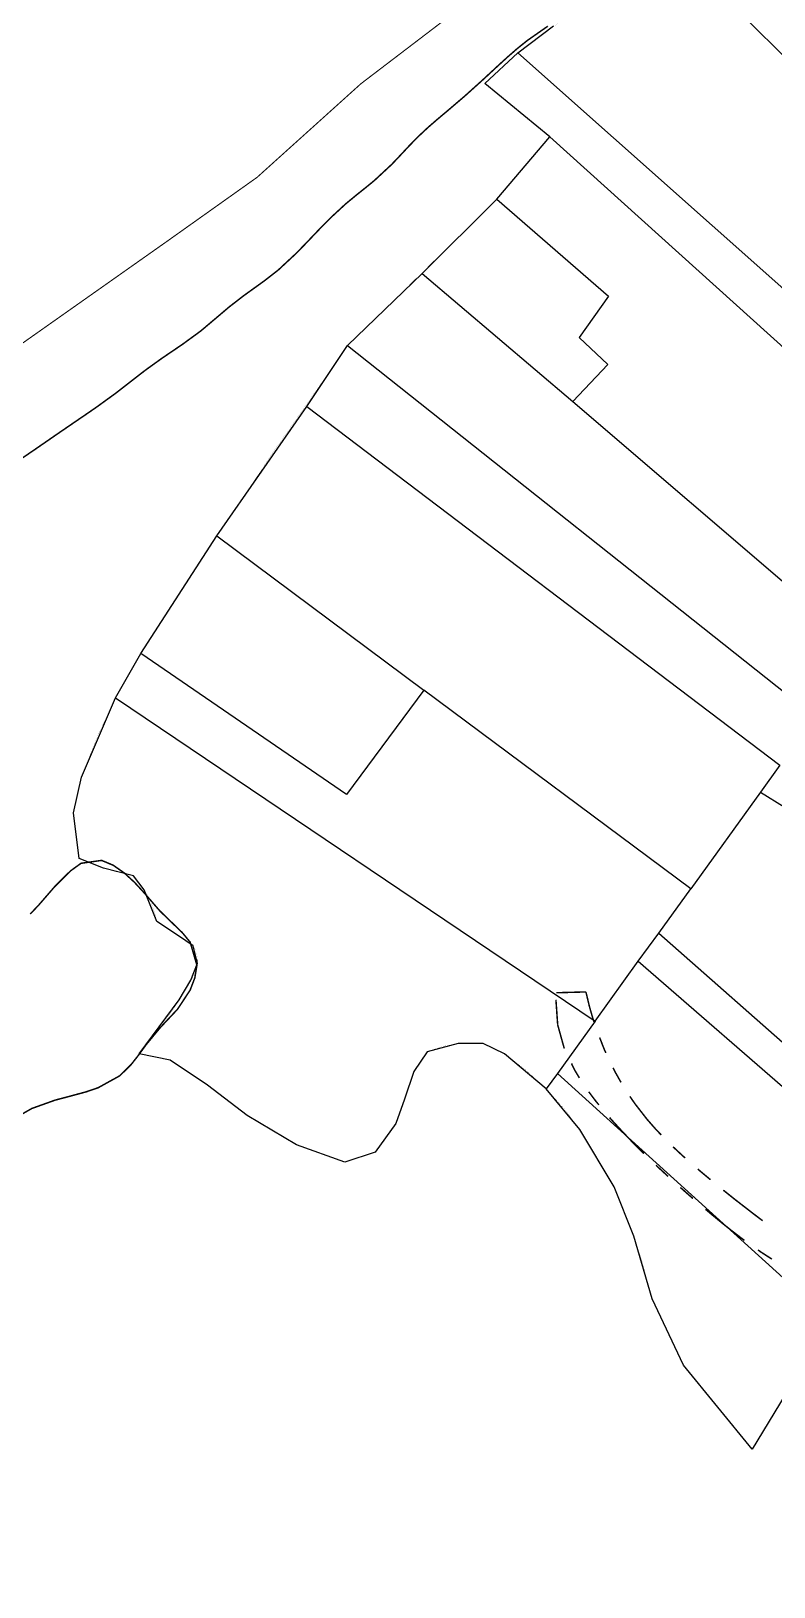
# Model space of a CAD drawing. Extents: x 201549 to 203722, y 4857623 to 4859778.
# Drawn here: x 202098.7 to 202188.2, y 4859090.4 to 4859277.8 of the extents above; entities that cross this region are included whole.
import ezdxf

# ---------------------------------------------------------------- set-up
doc = ezdxf.new("R2010")
doc.units = 0
doc.header["$LTSCALE"] = 1.5
doc.header["$MEASUREMENT"] = 0
for name, color, linetype in [('CD-MALHA-LOTES', 40, 'CONTINUOUS'), ('HD-CURSO-PERENE', 170, 'CONTINUOUS'), ('LM-LIM-SETOR-FISCAL', 7, 'CONTINUOUS'), ('RU-QUADRAS', 6, 'CONTINUOUS'), ('SV-RUA-NAO-PAV-S-GUIA-C-GUIA', 7, 'CONTINUOUS')]:
    doc.layers.add(name, color=color, linetype=linetype)
doc.linetypes.add('Limite', pattern='A,20,-3,[130,ltypeshp.shx,S=6.35,R=0,X=0,Y=0],-3,20', length=46)

msp = doc.modelspace()

# ---------------------------------------------------------------- linework, layer by layer
at = {"layer": 'CD-MALHA-LOTES', "linetype": 'Continuous'}
for p, q in [((202175.03, 4859289.12), (202224.87, 4859239.32)), ((202157.35, 4859275.2), (202161.64, 4859278.48)), ((202153.35, 4859271.52), (202157.35, 4859275.2)), ((202214.28, 4859224.63), (202157.35, 4859275.2)), ((202161.2, 4859265.1), (202153.35, 4859271.52)), ((202154.81, 4859257.6), (202161.2, 4859265.1)), ((202161.2, 4859265.1), (202211.02, 4859220.11)), ((202145.83, 4859248.63), (202154.81, 4859257.6)), ((202154.81, 4859257.6), (202168.25, 4859245.9)), ((202136.84, 4859239.96), (202145.83, 4859248.63)), ((202145.83, 4859248.63), (202163.96, 4859233.22)), ((202168.25, 4859245.9), (202164.71, 4859240.92)), ((202164.71, 4859240.92), (202168.18, 4859237.68)), ((202131.91, 4859232.62), (202136.84, 4859239.96)), ((202136.84, 4859239.96), (202193.11, 4859195.27)), ((202168.18, 4859237.68), (202163.96, 4859233.22)), ((202163.96, 4859233.22), (202198.89, 4859203.29)), ((202121.1, 4859217.03), (202131.91, 4859232.62)), ((202131.91, 4859232.62), (202188.88, 4859189.4)), ((202111.93, 4859202.85), (202121.1, 4859217.03)), ((202121.1, 4859217.03), (202146.04, 4859198.43)), ((202108.9, 4859197.52), (202111.93, 4859202.85)), ((202136.72, 4859185.9), (202111.93, 4859202.85)), ((202104.78, 4859187.98), (202108.9, 4859197.52)), ((202108.9, 4859197.52), (202166.66, 4859158.59)), ((202146.04, 4859198.43), (202136.72, 4859185.9)), ((202178.16, 4859174.53), (202146.04, 4859198.43)), ((202188.88, 4859189.4), (202186.55, 4859186.16)), ((202103.84, 4859183.67), (202104.78, 4859187.98)), ((202186.55, 4859186.16), (202178.16, 4859174.53)), ((202186.55, 4859186.16), (202218.92, 4859166.1)), ((202104.52, 4859178.16), (202103.84, 4859183.67)), ((202107.43, 4859177.02), (202104.52, 4859178.16)), ((202111.04, 4859176.09), (202107.43, 4859177.02)), ((202112.35, 4859174.4), (202111.04, 4859176.09)), ((202113.87, 4859170.6), (202112.35, 4859174.4)), ((202174.31, 4859169.19), (202178.16, 4859174.53)), ((202116.49, 4859168.86), (202113.87, 4859170.6)), ((202118.25, 4859167.66), (202116.49, 4859168.86)), ((202118.76, 4859165.56), (202118.25, 4859167.66)), ((202171.85, 4859165.79), (202174.31, 4859169.19)), ((202174.31, 4859169.19), (202206.18, 4859141.1)), ((202117.96, 4859163.5), (202118.76, 4859165.56)), ((202166.66, 4859158.59), (202171.85, 4859165.79)), ((202171.85, 4859165.79), (202204.14, 4859137.73)), ((202116.57, 4859161.14), (202117.96, 4859163.5)), ((202111.73, 4859154.65), (202116.57, 4859161.14)), ((202166.66, 4859158.59), (202162.11, 4859152.26)), ((202115.45, 4859153.87), (202111.73, 4859154.65)), ((202146.42, 4859154.89), (202144.82, 4859152.53)), ((202150.17, 4859155.87), (202146.42, 4859154.89)), ((202153.18, 4859155.88), (202150.17, 4859155.87)), ((202155.74, 4859154.65), (202153.18, 4859155.88)), ((202160.77, 4859150.42), (202155.74, 4859154.65)), ((202119.97, 4859150.89), (202115.45, 4859153.87)), ((202144.82, 4859152.53), (202143.69, 4859149.17)), ((202124.75, 4859147.21), (202119.97, 4859150.89)), ((202162.11, 4859152.26), (202160.77, 4859150.42)), ((202162.11, 4859152.26), (202194.95, 4859122.53)), ((202143.69, 4859149.17), (202142.65, 4859146.26)), ((202164.8, 4859145.53), (202160.77, 4859150.42)), ((202130.68, 4859143.69), (202124.75, 4859147.21)), ((202142.65, 4859146.26), (202140.15, 4859142.79)), ((202168.94, 4859138.64), (202164.8, 4859145.53)), ((202136.5, 4859141.61), (202130.68, 4859143.69)), ((202140.15, 4859142.79), (202136.5, 4859141.61)), ((202171.32, 4859132.69), (202168.94, 4859138.64)), ((202173.51, 4859125.14), (202171.32, 4859132.69)), ((202177.3, 4859117.14), (202173.51, 4859125.14)), ((202194.95, 4859122.53), (202185.56, 4859107.02)), ((202185.56, 4859107.02), (202177.3, 4859117.14))]:
    msp.add_line(p, q, dxfattribs=at)
at = {"layer": 'HD-CURSO-PERENE', "const_width": 0.18}
for points in [[(202097.237139, 4859226.118349), (202099.303571, 4859227.526823), (202101.771143, 4859229.232921), (202104.204305, 4859230.898234), (202105.444243, 4859231.743454), (202106.678012, 4859232.597014), (202108.949405, 4859234.243917), (202111.315571, 4859236.088163), (202112.502572, 4859237.005466), (202114.475123, 4859238.423843), (202115.717778, 4859239.266833), (202116.959384, 4859240.110488), (202119.134411, 4859241.698492), (202121.42699, 4859243.631915), (202122.570332, 4859244.60422), (202124.329098, 4859245.966525), (202125.54921, 4859246.842967), (202126.768179, 4859247.719271), (202128.471234, 4859249.041093), (202130.664807, 4859251.080762), (202131.711584, 4859252.159308), (202133.748116, 4859254.291422), (202134.806767, 4859255.355226), (202136.549326, 4859256.967248), (202137.702758, 4859257.926654), (202138.875709, 4859258.864529), (202140.038762, 4859259.81276), (202142.161406, 4859261.785245), (202143.194015, 4859262.87423), (202144.218354, 4859263.972566), (202145.263699, 4859265.048899), (202146.520126, 4859266.225924), (202147.653438, 4859267.208806), (202148.803619, 4859268.173604), (202150.948375, 4859270.003673), (202153.177123, 4859272.011239), (202155.008216, 4859273.708665), (202156.117728, 4859274.721376), (202157.249136, 4859275.706367), (202158.495481, 4859276.706812), (202160.951919, 4859278.42476)], [(202097.237139, 4859226.118349), (202099.303571, 4859227.526823), (202101.771143, 4859229.232921), (202104.204305, 4859230.898234), (202105.444243, 4859231.743454), (202106.678012, 4859232.597014), (202108.949405, 4859234.243917), (202111.315571, 4859236.088163), (202112.502572, 4859237.005466), (202114.475123, 4859238.423843), (202115.717778, 4859239.266833), (202116.959384, 4859240.110488), (202119.134411, 4859241.698492), (202121.42699, 4859243.631915), (202122.570332, 4859244.60422), (202124.329098, 4859245.966525), (202125.54921, 4859246.842967), (202126.768179, 4859247.719271), (202128.471234, 4859249.041093), (202130.664807, 4859251.080762), (202131.711584, 4859252.159308), (202133.748116, 4859254.291422), (202134.806767, 4859255.355226), (202136.549326, 4859256.967248), (202137.702758, 4859257.926654), (202138.875709, 4859258.864529), (202140.038762, 4859259.81276), (202142.161406, 4859261.785245), (202143.194015, 4859262.87423), (202144.218354, 4859263.972566), (202145.263699, 4859265.048899), (202146.520126, 4859266.225924), (202147.653438, 4859267.208806), (202148.803619, 4859268.173604), (202150.948375, 4859270.003673), (202153.177123, 4859272.011239), (202155.008216, 4859273.708665), (202156.117728, 4859274.721376), (202157.249136, 4859275.706367), (202158.495481, 4859276.706812), (202160.951919, 4859278.42476)], [(202101.606142, 4859174.837045), (202103.46188, 4859176.677193), (202104.729719, 4859177.59288), (202107.209678, 4859177.94375), (202108.610643, 4859177.359105), (202109.949628, 4859176.421639), (202111.166016, 4859175.305964), (202112.293519, 4859174.08095), (202114.229961, 4859171.853501), (202115.787758, 4859170.3424), (202116.916818, 4859169.252549), (202117.879805, 4859168.09108), (202118.687596, 4859165.316622), (202118.43829, 4859163.800261), (202117.869374, 4859162.309926), (202116.343131, 4859160.005867), (202114.301169, 4859157.832388), (202112.599044, 4859155.778804), (202111.703197, 4859154.548443), (202110.773723, 4859153.359747), (202109.40324, 4859152.004978), (202106.797443, 4859150.564515), (202105.350491, 4859150.067615), (202103.067368, 4859149.450381), (202101.61405, 4859149.068213), (202098.803018, 4859148.062456), (202097.25252, 4859147.174525)], [(202101.606142, 4859174.837045), (202103.46188, 4859176.677193), (202104.729719, 4859177.59288), (202107.209678, 4859177.94375), (202108.610643, 4859177.359105), (202109.949628, 4859176.421639), (202111.166016, 4859175.305964), (202112.293519, 4859174.08095), (202114.229961, 4859171.853501), (202115.787758, 4859170.3424), (202116.916818, 4859169.252549), (202117.879805, 4859168.09108), (202118.687596, 4859165.316622), (202118.43829, 4859163.800261), (202117.869374, 4859162.309926), (202116.343131, 4859160.005867), (202114.301169, 4859157.832388), (202112.599044, 4859155.778804), (202111.703197, 4859154.548443), (202110.773723, 4859153.359747), (202109.40324, 4859152.004978), (202106.797443, 4859150.564515), (202105.350491, 4859150.067615), (202103.067368, 4859149.450381), (202101.61405, 4859149.068213), (202098.803018, 4859148.062456), (202097.25252, 4859147.174525)], [(202101.606142, 4859174.837045), (202099.643012, 4859172.572518), (202098.610219, 4859171.482295)], [(202101.606142, 4859174.837045), (202099.643012, 4859172.572518), (202098.610219, 4859171.482295)]]:
    msp.add_lwpolyline(points, dxfattribs=at)
at = {"layer": 'LM-LIM-SETOR-FISCAL', "linetype": 'Limite', "ltscale": 0.1, "const_width": 0.13, "flags": 128}
msp.add_lwpolyline([(203690.260081, 4857945.070709), (203624.634323, 4857876.322086), (203597.483031, 4857858.402645), (203529.936951, 4857817.251163), (203477.865481, 4857798.204621), (203470.255508, 4857794.734503), (203461.352554, 4857793.163394), (203446.975153, 4857796.8587), (203434.268062, 4857794.37427), (203415.032253, 4857783.068658), (203402.126694, 4857778.711644), (203386.003618, 4857774.608536), (203366.6323, 4857771.115492), (203345.157893, 4857770.830854), (203324.568024, 4857761.841833), (203301.581821, 4857760.866899), (203281.417715, 4857748.511746), (203252.78859, 4857741.388472), (203232.306394, 4857736.754404), (203212.334562, 4857736.296293), (203164.13965, 4857735.679698), (203138.99187, 4857736.954266), (203129.680407, 4857738.01055), (203095.984474, 4857727.896851), (203076.140726, 4857727.494996), (203025.014879, 4857721.40905), (203013.097806, 4857722.309608), (202992.105773, 4857719.939497), (202979.44632, 4857721.489532), (202964.645261, 4857723.459119), (202953.753944, 4857723.719881), (202948.567743, 4857734.588869), (202940.56683, 4857731.445097), (202928.292667, 4857726.395284), (202921.586801, 4857725.262879), (202891.249062, 4857717.013101), (202861.035745, 4857717.951775), (202843.379163, 4857715.343702), (202826.226463, 4857711.657758), (202804.140432, 4857707.443751), (202790.771355, 4857705.517518), (202768.577753, 4857708.236936), (202742.152032, 4857707.156689), (202736.174828, 4857706.655519), (202713.938929, 4857709.927449), (202695.611231, 4857706.369079), (202673.258666, 4857705.478725), (202656.72527, 4857701.372747), (202629.28054, 4857702.0954), (202612.6653, 4857697.207584), (202591.913663, 4857697.17112), (202573.082963, 4857699.207561), (202562.981881, 4857701.348758), (202542.231335, 4857696.463209), (202527.692121, 4857697.497329), (202506.011184, 4857700.954059), (202495.762995, 4857701.67688), (202477.853417, 4857695.637221), (202451.601566, 4857695.14746), (202439.72292, 4857695.152163), (202414.832804, 4857702.264138), (202409.505623, 4857708.382417), (202404.550581, 4857702.764348), (202392.386131, 4857694.909473), (202374.402744, 4857694.375334), (202370.790504, 4857707.218853), (202367.880357, 4857708.81308), (202365.097896, 4857694.881213), (202346.982515, 4857685.19854), (202335.643949, 4857688.651167), (202326.525916, 4857697.119411), (202318.576754, 4857694.737974), (202307.818302, 4857689.468212), (202291.471974, 4857680.842357), (202275.589764, 4857677.708389), (202259.053519, 4857679.374097), (202243.073737, 4857672.961005), (202214.272961, 4857673.983007), (202196.235748, 4857671.160004), (202166.262371, 4857673.222085), (202137.067905, 4857668.508741), (202112.979693, 4857664.510834), (202063.331805, 4857653.140334), (202048.493217, 4857650.054933), (202035.091784, 4857651.969478), (202023.899221, 4857655.255238), (202010.52796, 4857651.884532), (201999.307441, 4857648.055643), (201981.197242, 4857645.667621), (201954.082742, 4857645.121141), (201945.697725, 4857640.894606), (201931.391917, 4857630.157612), (201908.026813, 4857622.950269), (201883.4729, 4857629.270611), (201877.508406, 4857642.469721), (201854.745798, 4857639.06854), (201839.350138, 4857636.086338), (201828.34266, 4857631.211106), (201818.072406, 4857630.661005), (201791.730674, 4857645.716636), (201783.325652, 4857653.738781), (201774.365733, 4857662.184936), (201765.573826, 4857663.836912), (201752.290529, 4857659.858284), (201735.04564, 4857660.887584), (201727.455562, 4857670.187429), (201720.531788, 4857683.341011), (201712.157613, 4857700.626833), (201694.727347, 4857720.897673), (201679.589184, 4857740.191677), (201657.32648, 4857767.233141), (201654.564139, 4857799.822595), (201653.168948, 4857816.601418), (201648.897983, 4857832.521318), (201641.426502, 4857850.868289), (201624.439538, 4857878.124504), (201609.705016, 4857904.118762), (201594.767048, 4857924.49684), (201579.688593, 4857946.624543), (201574.368593, 4857976.270242), (201571.408411, 4858003.505486), (201566.936517, 4858039.389321), (201564.764318, 4858078.72263), (201562.269694, 4858104.600839), (201551.757007, 4858133.952949), (201551.186373, 4858156.429924), (201549.119269, 4858170.401701), (201549.246745, 4858186.104627), (201554.678227, 4858203.249655), (201558.171305, 4858220.410541), (201560.177107, 4858236.514509), (201560.415055, 4858239.809246), (201559.788221, 4858242.511434), (201551.336892, 4858249.701553), (201552.157199, 4858261.553469), (201556.911984, 4858273.515997), (201560.097639, 4858284.875736), (201560.510399, 4858299.28515), (201557.624238, 4858311.705049), (201560.009833, 4858320.099542), (201561.981178, 4858326.691836), (201566.707313, 4858341.650918), (201582.546234, 4858358.27629), (201591.67817, 4858367.066748), (201615.096765, 4858382.768909), (201643.467678, 4858408.340795), (201662.426287, 4858428.461694), (201687.49864, 4858456.872452), (201695.711751, 4858480.503996), (201697.241213, 4858493.368461), (201708.122023, 4858512.454588), (201708.913728, 4858524.199447), (201718.579722, 4858544.463789), (201733.577492, 4858559.16074), (201748.497093, 4858572.745024), (201759.62483, 4858585.08596), (201772.517183, 4858599.8166), (201797.761054, 4858621.167174), (201813.769148, 4858629.66302), (201830.418521, 4858646.310562), (201849.011501, 4858664.504513), (201851.314022, 4858668.825445), (201857.549066, 4858681.544401), (201862.42871, 4858685.799557), (201865.966242, 4858689.749341), (201865.68234, 4858691.625443), (201857.763701, 4858695.442229), (201850.485155, 4858704.533181), (201847.54822, 4858723.831601), (201858.251257, 4858731.66627), (201858.92976, 4858736.348746), (201856.131935, 4858739.11135), (201855.153114, 4858759.016886), (201862.856619, 4858771.755825), (201872.56032, 4858788.598255), (201887.559021, 4858785.607288), (201894.924798, 4858786.689227), (201898.748315, 4858791.479933), (201901.748118, 4858797.019428), (201899.947285, 4858805.270061), (201902.159269, 4858816.15094), (201916.649053, 4858830.131738), (201922.681108, 4858839.197621), (201923.717945, 4858848.876055), (201927.12082, 4858860.1517), (201927.274817, 4858875.017476), (201925.508092, 4858896.764205), (201942.625428, 4858910.622255), (201947.555532, 4858919.314093), (201951.803836, 4858928.782451), (201954.266441, 4858935.163408), (201959.271015, 4858947.314055), (201964.479977, 4858959.592926), (201967.152407, 4858968.266465), (201964.55435, 4858976.487948), (201962.894294, 4858991.279376), (201964.900793, 4859004.827319), (201964.6517, 4859016.898797), (201965.696998, 4859030.808415), (201969.531889, 4859045.576569), (201975.75863, 4859052.20621), (201969.45004, 4859055.850905), (201965.009026, 4859070.898106), (201965.069362, 4859074.030336), (201963.476629, 4859075.991683), (201953.10009, 4859077.836379), (201942.441068, 4859084.073053), (201934.726475, 4859088.201758), (201918.16488, 4859094.012892), (201910.256895, 4859096.550971), (201893.421427, 4859107.28582), (201885.268901, 4859113.680363), (201864.45443, 4859121.529069), (201850.623658, 4859135.609088), (201846.963877, 4859146.620609), (201855.767516, 4859165.416404), (201875.347527, 4859164.308429), (201889.044993, 4859157.340855), (201904.349852, 4859149.80302), (201927.90161, 4859138.922585), (201938.715832, 4859134.958824), (201957.005609, 4859130.242277), (201977.026771, 4859120.820983), (201985.806231, 4859116.11566), (201991.168531, 4859121.52132), (201992.488353, 4859131.751117), (202001.404985, 4859144.188737), (202015.237277, 4859158.295848), (202027.695168, 4859169.318871), (202029.771608, 4859171.898113), (202033.776454, 4859179.091552), (202035.381378, 4859188.589823), (202041.175735, 4859202.289727), (202053.436878, 4859210.693244), (202063.459078, 4859216.99753), (202072.268869, 4859222.32438), (202115.036275, 4859252.473476), (202125.947129, 4859260.226968), (202138.444739, 4859271.495305), (202150.532591, 4859280.714854), (202161.391171, 4859291.368554), (202178.868205, 4859308.22401), (202191.586615, 4859321.29274), (202216.729868, 4859343.200113), (202238.66378, 4859364.13703), (202250.52502, 4859378.676083), (202258.974753, 4859394.377128), (202266.679718, 4859404.602088), (202275.065891, 4859412.387653), (202302.264215, 4859448.149551), (202318.584229, 4859468.798856), (202327.347328, 4859478.500068), (202334.691915, 4859489.468295), (202339.506578, 4859500.644952), (202345.514817, 4859507.599166), (202371.864321, 4859545.024292), (202393.198162, 4859572.010698), (202405.581673, 4859587.830346), (202410.327797, 4859597.458197), (202419.27763, 4859633.664342), (202416.989486, 4859654.974178), (202411.731424, 4859697.413521), (202412.757426, 4859719.590937), (202436.124438, 4859738.613146), (202462.873067, 4859753.35892), (202485.340162, 4859765.605573), (202495.831881, 4859771.875287), (202497.599834, 4859778.209393), (202518.345276, 4859756.508353), (202515.743454, 4859740.717238), (202514.723698, 4859716.086214), (202516.920095, 4859683.767801), (202522.647194, 4859658.696813), (202527.07528, 4859650.692195), (202529.970568, 4859644.731309), (202535.420521, 4859636.897001), (202545.468872, 4859621.994786), (202558.357019, 4859606.657609), (202585.8358, 4859573.559083), (202599.806104, 4859558.80064), (202612.899885, 4859544.220382), (202638.909787, 4859517.064978), (202649.659036, 4859507.002602), (202668.16042, 4859487.524508), (202676.088824, 4859478.493485), (202694.285339, 4859460.440182), (202710.86304, 4859442.826375), (202712.459386, 4859440.945228), (202729.879978, 4859422.216603), (202741.931615, 4859409.354739), (202746.608706, 4859404.490444), (202753.347688, 4859397.029427), (202761.114193, 4859388.430797), (202780.521657, 4859366.71292), (202787.470106, 4859359.175299), (202792.305962, 4859354.009726), (202805.952922, 4859338.966966), (202827.483001, 4859315.28388), (202860.2174, 4859279.107138), (202891.663582, 4859248.038398), (202903.615874, 4859235.095065), (202918.084292, 4859218.768396), (202940.542465, 4859195.291329), (202956.34755, 4859178.52201), (202968.266176, 4859165.295182), (202978.719379, 4859155.296466), (202993.717452, 4859134.390061), (203000.802797, 4859124.358547), (203012.351422, 4859108.484298), (203027.622616, 4859089.716281), (203037.680048, 4859069.601416), (203043.700341, 4859058.903498), (203054.3, 4859060.91), (203065.69, 4859063.18), (203071.14, 4859057.81), (203074.16, 4859054.84), (203084.88, 4859044.28), (203097.92, 4859031.43), (203104.75, 4859024.55), (203111.15, 4859018.12), (203119.81, 4859009.41), (203127.17, 4859002), (203135.63, 4858993.48), (203144.95, 4858984.1), (203153.42, 4858975.59), (203163.08, 4858965.86), (203173.19, 4858955.69), (203182.56, 4858946.25), (203191.76, 4858937.01), (203198.08, 4858930.3), (203204.43, 4858923.55), (203216.13, 4858910.9), (203222.97, 4858903.52), (203233.78, 4858891.83), (203245.73, 4858878.91), (203264.33, 4858858.8), (203273.98, 4858848.42), (203284.55, 4858837.04), (203303.21, 4858816.97), (203311.9, 4858807.61), (203329.84, 4858788.31), (203337.74, 4858779.49), (203353.23, 4858762.39), (203359.11, 4858755.91), (203364.48, 4858749.97), (203370.86, 4858742.93), (203380.58, 4858732.21), (203389.39, 4858722.58), (203398.64, 4858712.48), (203405.71, 4858704.76), (203410.16, 4858699.89), (203415.55, 4858694), (203420.33, 4858688.78), (203441.21, 4858665.98), (203450.56, 4858656.22), (203473.18, 4858631.13), (203477.89, 4858625.9), (203722.237123, 4858356.395713), (203690.000636, 4858326.668344), (203710.985762, 4858303.396246), (203696.285447, 4858225.222295), (203632.07909, 4858167.69374), (203616.580022, 4858183.192808), (203573.182632, 4858142.895231)], close=True, dxfattribs=at)
at = {"layer": 'RU-QUADRAS', "linetype": 'Continuous'}
msp.add_lwpolyline([(202206.18, 4859141.1, 0.01, 0.01, 0), (202185.56, 4859107.02, 0.01, 0.01, 0), (202177.3, 4859117.14, 0.01, 0.01, 0), (202173.51, 4859125.14, 0.01, 0.01, 0.0491334147), (202168.94, 4859138.64, 0.01, 0.01, 0), (202164.8, 4859145.53, 0.01, 0.01, 0.0914005473), (202155.74, 4859154.65, 0.01, 0.01, 0), (202153.18, 4859155.88, 0.01, 0.01, 0.1268205743), (202146.42, 4859154.89, 0.01, 0.01, 0), (202144.82, 4859152.53, 0.01, 0.01, 0), (202142.65, 4859146.26, 0.01, 0.01, 0), (202140.15, 4859142.79, 0.01, 0.01, 0), (202136.5, 4859141.61, 0.01, 0.01, 0), (202130.68, 4859143.69, 0.01, 0.01, 0), (202124.75, 4859147.21, 0.01, 0.01, 0.0366264719), (202115.45, 4859153.87, 0.01, 0.01, 0), (202111.73, 4859154.65, 0.01, 0.01, 0.0543054431), (202117.96, 4859163.5, 0.01, 0.01, 0.3140910644), (202118.25, 4859167.66, 0.01, 0.01, 0), (202113.87, 4859170.6, 0.01, 0.01, 0.1403590298), (202111.04, 4859176.09, 0.01, 0.01, -0.0606948831), (202104.52, 4859178.16, 0.01, 0.01, 0), (202103.84, 4859183.67, 0.01, 0.01, 0), (202104.78, 4859187.98, 0.01, 0.01, -0.0546789381), (202111.93, 4859202.85, 0.01, 0.01, -0.013762635), (202136.84, 4859239.96, 0.01, 0.01, 0), (202154.81, 4859257.6, 0.01, 0.01, 0), (202161.2, 4859265.1, 0.01, 0.01, 0), (202153.35, 4859271.52, 0.01, 0.01, 0), (202157.35, 4859275.2, 0.01, 0.01, 0.0238555031), (202175.03, 4859289.12, 0.01, 0.01, 0)], format="xyseb", dxfattribs=at)
at = {"layer": 'SV-RUA-NAO-PAV-S-GUIA-C-GUIA', "const_width": 0.18}
for points in [[(202161.99391, 4859162.002809), (202165.541929, 4859162.102245)], [(202161.99391, 4859162.002809), (202165.541929, 4859162.102245)], [(202165.541929, 4859162.102245), (202165.542029, 4859162.102345)], [(202165.541929, 4859162.102245), (202165.542029, 4859162.102345)], [(202165.715189, 4859161.381727), (202165.541929, 4859162.102245)], [(202165.715189, 4859161.381727), (202165.541929, 4859162.102245)], [(202161.932374, 4859161.146172), (202161.934672, 4859161.178158)], [(202161.932374, 4859161.146172), (202161.934672, 4859161.178158)], [(202161.999365, 4859160.180561), (202161.932374, 4859161.146172)], [(202161.999365, 4859160.180561), (202161.932374, 4859161.146172)], [(202162.14092, 4859158.140159), (202161.999365, 4859160.180561)], [(202162.14092, 4859158.140159), (202161.999365, 4859160.180561)], [(202165.964094, 4859160.346627), (202165.715189, 4859161.381727)], [(202165.964094, 4859160.346627), (202165.715189, 4859161.381727)], [(202166.222621, 4859159.447669), (202165.964094, 4859160.346627)], [(202166.222621, 4859159.447669), (202165.964094, 4859160.346627)], [(202162.396619, 4859157.220346), (202162.14092, 4859158.140159)], [(202162.396619, 4859157.220346), (202162.14092, 4859158.140159)], [(202166.378977, 4859158.903984), (202166.222621, 4859159.447669)], [(202166.378977, 4859158.903984), (202166.222621, 4859159.447669)], [(202166.515647, 4859158.491771), (202166.378977, 4859158.903984)], [(202166.515647, 4859158.491771), (202166.378977, 4859158.903984)], [(202162.896719, 4859155.421367), (202162.396619, 4859157.220346)], [(202162.896719, 4859155.421367), (202162.396619, 4859157.220346)], [(202167.76136, 4859155.159692), (202167.192104, 4859156.610408)], [(202167.76136, 4859155.159692), (202167.192104, 4859156.610408)], [(202162.953177, 4859155.301162), (202162.896719, 4859155.421367)], [(202162.953177, 4859155.301162), (202162.896719, 4859155.421367)], [(202167.94487, 4859154.758034), (202167.76136, 4859155.159692)], [(202167.94487, 4859154.758034), (202167.76136, 4859155.159692)], [(202164.16078, 4859152.730072), (202163.803433, 4859153.490896)], [(202164.16078, 4859152.730072), (202163.803433, 4859153.490896)], [(202164.243176, 4859152.593578), (202164.16078, 4859152.730072)], [(202164.243176, 4859152.593578), (202164.16078, 4859152.730072)], [(202164.759972, 4859151.73747), (202164.243176, 4859152.593578)], [(202164.759972, 4859151.73747), (202164.243176, 4859152.593578)], [(202169.070991, 4859152.445611), (202168.811363, 4859152.955971)], [(202169.070991, 4859152.445611), (202168.811363, 4859152.955971)], [(202169.280928, 4859152.073328), (202169.070991, 4859152.445611)], [(202169.280928, 4859152.073328), (202169.070991, 4859152.445611)], [(202169.772127, 4859151.20228), (202169.280928, 4859152.073328)], [(202169.772127, 4859151.20228), (202169.280928, 4859152.073328)], [(202166.722139, 4859148.961178), (202165.877119, 4859150.079353)], [(202166.722139, 4859148.961178), (202165.877119, 4859150.079353)], [(202167.101364, 4859148.498234), (202166.722139, 4859148.961178)], [(202167.101364, 4859148.498234), (202166.722139, 4859148.961178)], [(202171.458132, 4859148.617973), (202170.842613, 4859149.513402)], [(202171.458132, 4859148.617973), (202170.842613, 4859149.513402)], [(202172.01882, 4859147.896888), (202171.458132, 4859148.617973)], [(202172.01882, 4859147.896888), (202171.458132, 4859148.617973)], [(202168.709394, 4859146.611386), (202168.394127, 4859146.972527)], [(202168.709394, 4859146.611386), (202168.394127, 4859146.972527)], [(202172.875719, 4859146.794855), (202172.01882, 4859147.896888)], [(202172.875719, 4859146.794855), (202172.01882, 4859147.896888)], [(202173.27303, 4859146.339895), (202172.875719, 4859146.794855)], [(202173.27303, 4859146.339895), (202172.875719, 4859146.794855)], [(202169.061738, 4859146.228127), (202168.709394, 4859146.611386)], [(202169.061738, 4859146.228127), (202168.709394, 4859146.611386)], [(202169.935336, 4859145.277881), (202169.061738, 4859146.228127)], [(202169.935336, 4859145.277881), (202169.061738, 4859146.228127)], [(202170.425288, 4859144.76512), (202169.935336, 4859145.277881)], [(202170.425288, 4859144.76512), (202169.935336, 4859145.277881)], [(202173.862806, 4859145.664544), (202173.27303, 4859146.339895)], [(202173.862806, 4859145.664544), (202173.27303, 4859146.339895)], [(202173.93379, 4859145.589393), (202173.862806, 4859145.664544)], [(202173.93379, 4859145.589393), (202173.862806, 4859145.664544)], [(202174.620454, 4859144.862418), (202173.93379, 4859145.589393)], [(202174.620454, 4859144.862418), (202173.93379, 4859145.589393)], [(202170.98406, 4859144.180335), (202170.425288, 4859144.76512)], [(202170.98406, 4859144.180335), (202170.425288, 4859144.76512)], [(202171.118337, 4859144.044257), (202170.98406, 4859144.180335)], [(202171.118337, 4859144.044257), (202170.98406, 4859144.180335)], [(202172.042704, 4859143.107494), (202171.118337, 4859144.044257)], [(202172.042704, 4859143.107494), (202171.118337, 4859144.044257)], [(202172.533922, 4859142.631577), (202172.042704, 4859143.107494)], [(202172.533922, 4859142.631577), (202172.042704, 4859143.107494)], [(202177.060489, 4859142.487973), (202176.034204, 4859143.448074)], [(202177.060489, 4859142.487973), (202176.034204, 4859143.448074)], [(202174.192431, 4859141.024724), (202173.970328, 4859141.239909)], [(202174.192431, 4859141.024724), (202173.970328, 4859141.239909)], [(202177.503921, 4859142.091795), (202177.060489, 4859142.487973)], [(202177.503921, 4859142.091795), (202177.060489, 4859142.487973)], [(202174.701247, 4859140.557558), (202174.192431, 4859141.024724)], [(202174.701247, 4859140.557558), (202174.192431, 4859141.024724)], [(202175.437858, 4859139.881242), (202174.701247, 4859140.557558)], [(202175.437858, 4859139.881242), (202174.701247, 4859140.557558)], [(202179.31941, 4859140.505391), (202179.008094, 4859140.773784)], [(202179.31941, 4859140.505391), (202179.008094, 4859140.773784)], [(202179.771672, 4859140.128118), (202179.31941, 4859140.505391)], [(202179.771672, 4859140.128118), (202179.31941, 4859140.505391)], [(202180.539568, 4859139.487544), (202179.771672, 4859140.128118)], [(202180.539568, 4859139.487544), (202179.771672, 4859140.128118)], [(202178.425028, 4859137.221347), (202176.921724, 4859138.540467)], [(202178.425028, 4859137.221347), (202176.921724, 4859138.540467)], [(202183.401423, 4859137.174263), (202182.091142, 4859138.225683)], [(202183.401423, 4859137.174263), (202182.091142, 4859138.225683)], [(202180.686654, 4859135.298199), (202179.947582, 4859135.924549)], [(202180.686654, 4859135.298199), (202179.947582, 4859135.924549)], [(202183.654524, 4859136.978419), (202183.401423, 4859137.174263)], [(202183.654524, 4859136.978419), (202183.401423, 4859137.174263)], [(202185.769496, 4859135.341897), (202183.654524, 4859136.978419)], [(202185.769496, 4859135.341897), (202183.654524, 4859136.978419)], [(202180.71075, 4859135.278353), (202180.686654, 4859135.298199)], [(202180.71075, 4859135.278353), (202180.686654, 4859135.298199)], [(202181.861098, 4859134.330928), (202180.71075, 4859135.278353)], [(202181.861098, 4859134.330928), (202180.71075, 4859135.278353)], [(202182.259355, 4859134.012789), (202181.861098, 4859134.330928)], [(202182.259355, 4859134.012789), (202181.861098, 4859134.330928)], [(202183.052077, 4859133.379541), (202182.259355, 4859134.012789)], [(202183.052077, 4859133.379541), (202182.259355, 4859134.012789)], [(202186.02925, 4859135.14523), (202185.769496, 4859135.341897)], [(202186.02925, 4859135.14523), (202185.769496, 4859135.341897)], [(202186.826513, 4859134.541597), (202186.02925, 4859135.14523)], [(202186.826513, 4859134.541597), (202186.02925, 4859135.14523)], [(202183.833615, 4859132.779363), (202183.052077, 4859133.379541)], [(202183.833615, 4859132.779363), (202183.052077, 4859133.379541)], [(202184.260297, 4859132.451695), (202183.833615, 4859132.779363)], [(202184.260297, 4859132.451695), (202183.833615, 4859132.779363)], [(202184.63324, 4859132.178978), (202184.260297, 4859132.451695)], [(202184.63324, 4859132.178978), (202184.260297, 4859132.451695)], [(202186.731296, 4859130.697256), (202186.26295, 4859131.019986)], [(202186.731296, 4859130.697256), (202186.26295, 4859131.019986)], [(202187.09422, 4859130.464355), (202186.731296, 4859130.697256)], [(202187.09422, 4859130.464355), (202186.731296, 4859130.697256)], [(202187.935828, 4859129.924266), (202187.09422, 4859130.464355)], [(202187.935828, 4859129.924266), (202187.09422, 4859130.464355)]]:
    msp.add_lwpolyline(points, dxfattribs=at)

doc.saveas('drawing.dxf')
